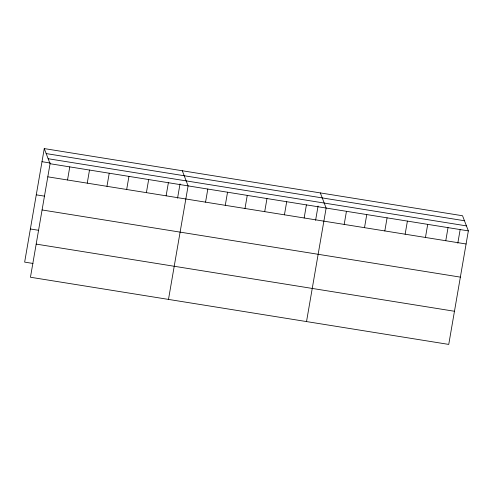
<?xml version="1.0" encoding="UTF-8"?>
<svg xmlns="http://www.w3.org/2000/svg" width="493" height="493" viewBox="0 0 493 493"><rect width="100%" height="100%" fill="white"/><g stroke="black" fill="none" stroke-linecap="round" stroke-linejoin="round"><path stroke-width="0.74" d="M44.259 148.59L50.064 163.719L30.455 277.245L448.741 344.41L468.35 230.884L462.545 215.755L44.259 148.59L24.65 262.116L32.994 263.453M67.523 179.988L69.784 166.887M87.243 183.156L89.504 170.054M106.963 186.317L109.224 173.222M126.676 189.485L128.944 176.383M146.396 192.652L148.658 179.551M166.116 195.82L168.378 182.718M177.56 198.168L180.031 183.852M168.489 299.411L188.098 185.886L182.293 170.757M205.556 202.148L207.818 189.053M225.276 205.316L227.538 192.215M244.996 208.484L247.258 195.382M264.71 211.651L266.978 198.55M284.43 214.819L286.698 201.717M304.15 217.98L306.412 204.885M315.594 220.328L318.065 206.019M306.523 321.572L326.132 208.046L320.327 192.917M344.188 224.414L346.45 211.312M364.506 227.674L366.767 214.572M384.823 230.934L387.085 217.838M405.135 234.2L407.403 221.098M425.453 237.46L427.714 224.358M445.771 240.72L448.032 227.624M457.812 243.166L460.154 229.609M46.176 153.582L464.461 220.747M48.148 158.728L466.433 225.893M41.997 161.692L50.341 163.029M50.064 163.719L468.35 230.884M47.803 176.821L466.088 243.986M36.272 194.834L44.617 196.171M42.078 209.963L460.363 277.128M30.375 228.974L38.719 230.317M36.18 244.103L454.466 311.268"/></g></svg>
